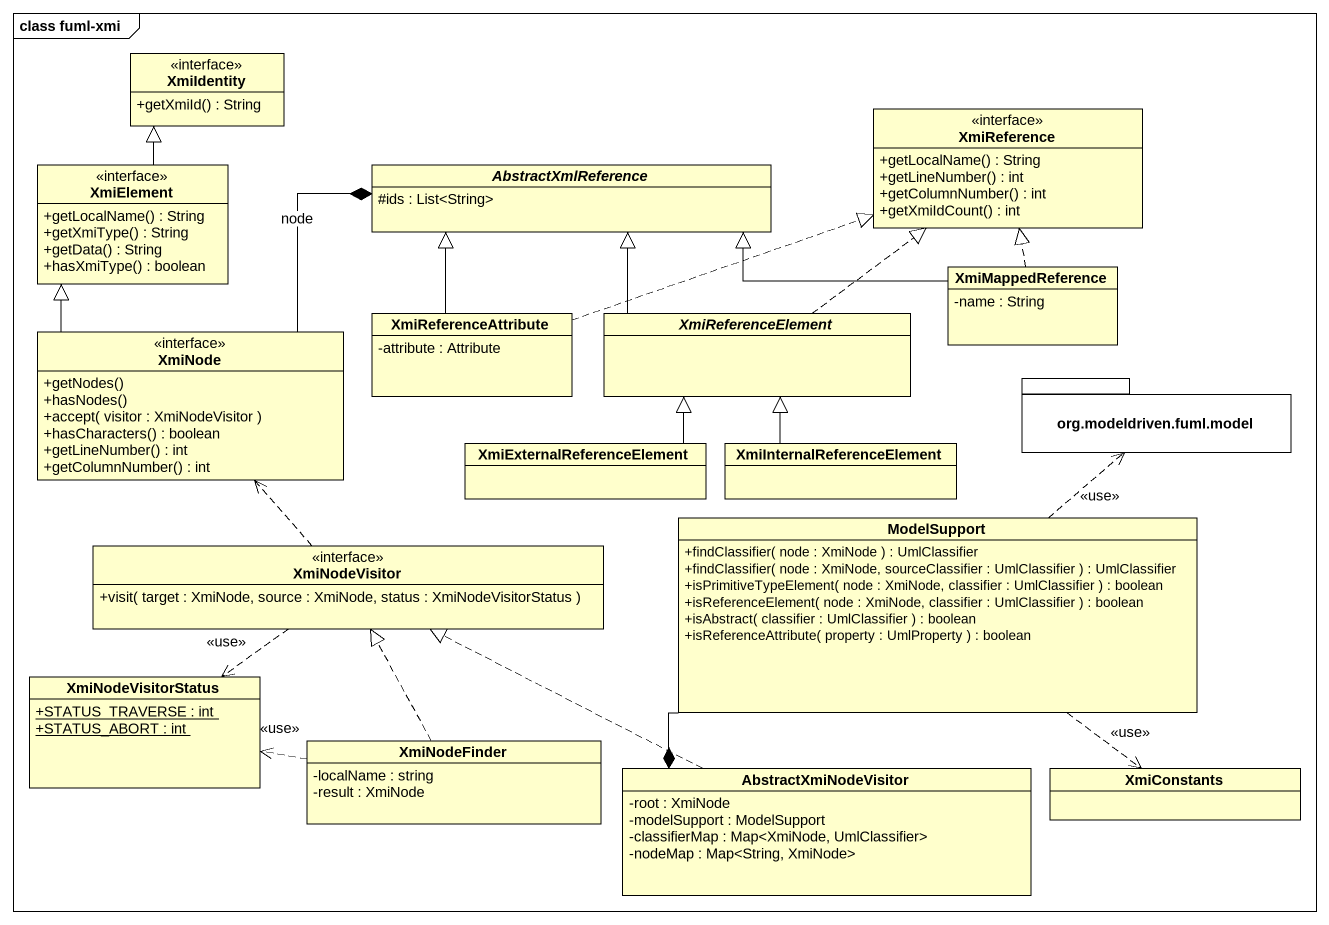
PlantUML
@startuml
mainframe class fuml-xmi
hide circle
hide empty members
skinparam classAttributeIconSize 0
interface XmiIdentity {
  +getXmiId() : String
}
interface XmiReference {
  +getLocalName() : String
  +getLineNumber() : int
  +getColumnNumber() : int
  +getXmiIdCount() : int
}
interface XmiElement {
  +getLocalName() : String
  +getXmiType() : String
  +getData() : String
  +hasXmiType() : boolean
}
abstract class AbstractXmlReference {
  #ids : List<String>
}
class XmiMappedReference {
  -name : String
}
class XmiReferenceAttribute {
  -attribute : Attribute
}
abstract class XmiReferenceElement
interface XmiNode {
  +getNodes()
  +hasNodes()
  +accept( visitor : XmiNodeVisitor )
  +hasCharacters() : boolean
  +getLineNumber() : int
  +getColumnNumber() : int
}
package "org.modeldriven.fuml.model" as org_modeldriven_fuml_model {
}
class XmiExternalReferenceElement
class XmiInternalReferenceElement
interface XmiNodeVisitor {
  +visit( target : XmiNode, source : XmiNode, status : XmiNodeVisitorStatus )
}
class ModelSupport {
  +findClassifier( node : XmiNode ) : UmlClassifier
  +findClassifier( node : XmiNode, sourceClassifier : UmlClassifier ) : UmlClassifier
  +isPrimitiveTypeElement( node : XmiNode, classifier : UmlClassifier ) : boolean
  +isReferenceElement( node : XmiNode, classifier : UmlClassifier ) : boolean
  +isAbstract( classifier : UmlClassifier ) : boolean
  +isReferenceAttribute( property : UmlProperty ) : boolean
}
class XmiNodeVisitorStatus {
  {static} +STATUS_TRAVERSE : int
  {static} +STATUS_ABORT : int
}
class XmiNodeFinder {
  -localName : string
  -result : XmiNode
}
class AbstractXmiNodeVisitor {
  -root : XmiNode
  -modelSupport : ModelSupport
  -classifierMap : Map<XmiNode, UmlClassifier>
  -nodeMap : Map<String, XmiNode>
}
class XmiConstants
XmiElement -up-|> XmiIdentity
AbstractXmlReference *-left- XmiNode : node
XmiMappedReference .up.|> XmiReference
XmiMappedReference -left-|> AbstractXmlReference
XmiReferenceAttribute .right.|> XmiReference
XmiReferenceAttribute -up-|> AbstractXmlReference
XmiReferenceElement .up.|> XmiReference
XmiReferenceElement -up-|> AbstractXmlReference
XmiNode -up-|> XmiElement
XmiExternalReferenceElement -up-|> XmiReferenceElement
XmiInternalReferenceElement -up-|> XmiReferenceElement
XmiNodeVisitor .up.> XmiNode
XmiNodeVisitor ..> XmiNodeVisitorStatus : <<use>>
ModelSupport .up.> org_modeldriven_fuml_model : <<use>>
ModelSupport ..> XmiConstants : <<use>>
XmiNodeFinder .up.|> XmiNodeVisitor
XmiNodeFinder .left.> XmiNodeVisitorStatus : <<use>>
AbstractXmiNodeVisitor .left.|> XmiNodeVisitor
AbstractXmiNodeVisitor *-up- ModelSupport
@enduml
